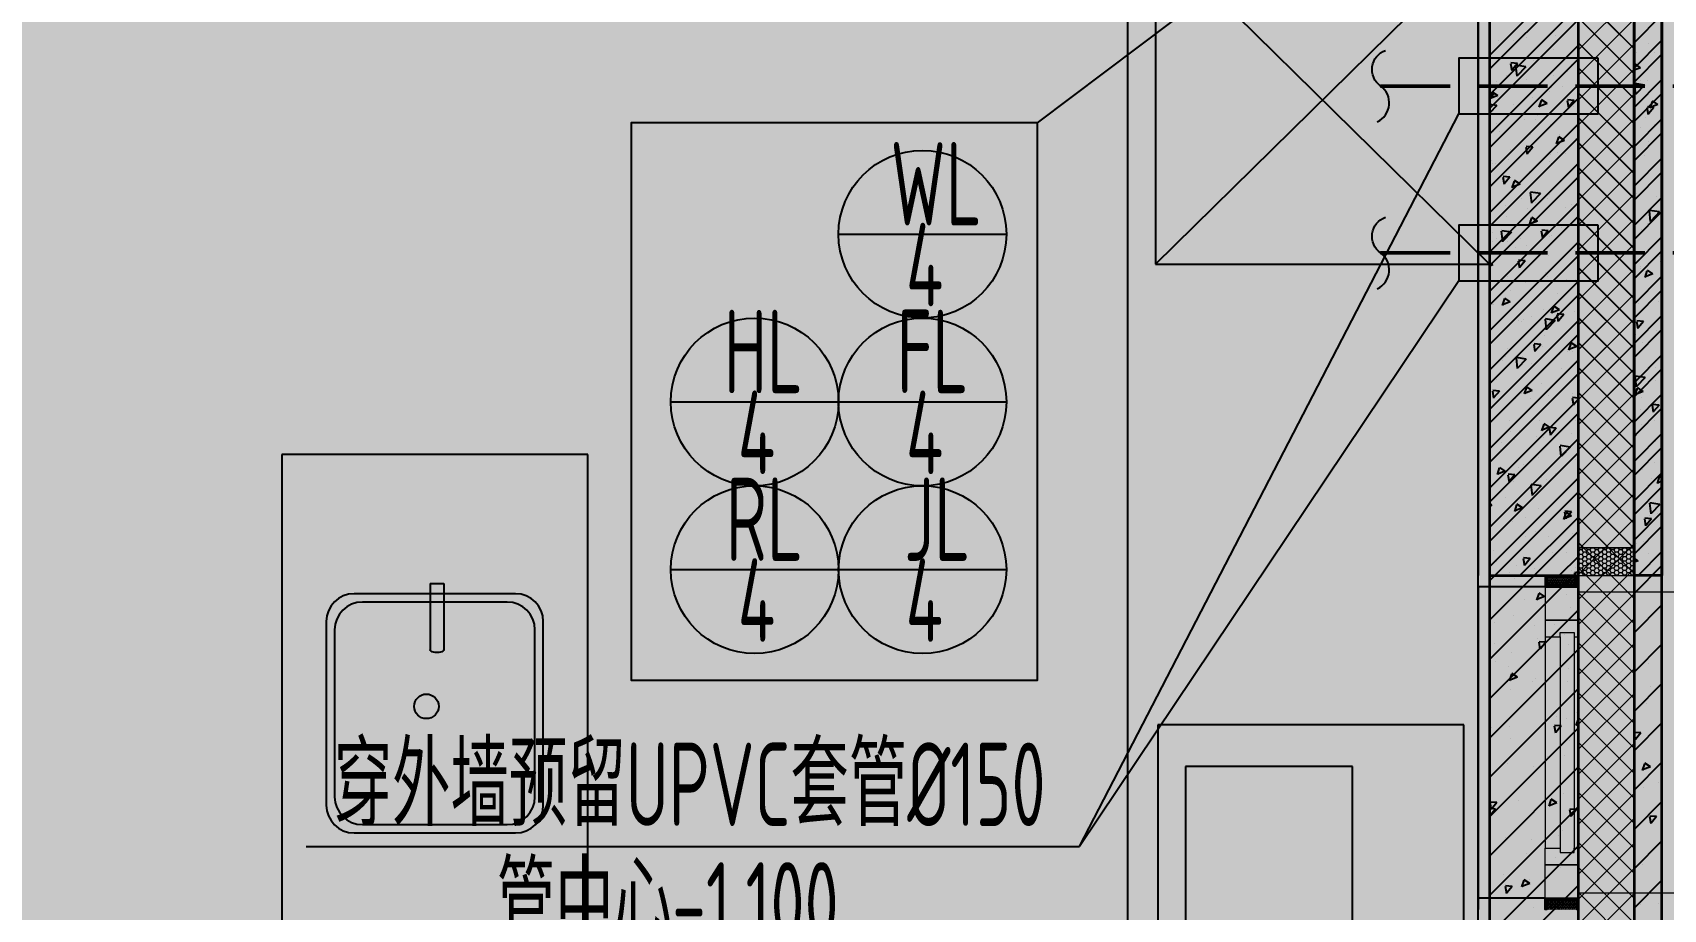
# Model space of a CAD drawing. Header units: inches. Extents: x 143994 to 247866, y 243815 to 272761.
# Drawn here: x 242091 to 245021, y 251376 to 252952 of the extents above; entities that cross this region are included whole.
import ezdxf

# ---------------------------------------------------------------- set-up
doc = ezdxf.new("R2010")
doc.units = ezdxf.units.IN
doc.header["$LTSCALE"] = 1000
doc.header["$MEASUREMENT"] = 0
doc.linetypes.add('DASH', pattern=[0.35, 0.25, -0.1])
doc.layers.get('DEFPOINTS').update_dxf_attribs({"color": 62})
for name, color, linetype in [('0-建筑1F', 127, 'Continuous'), ('0-建筑2F', 127, 'Continuous'), ('00污水标注', 130, 'Continuous'), ('00给水标注', 13, 'Continuous'), ('00雨水标注', 3, 'Continuous'), ('A-S-face(建筑粉刷线)', 136, 'Continuous'), ('A-Wall-Patn', 255, 'Continuous'), ('PUB_HATCH', 8, 'Continuous'), ('厨卫', 44, 'Continuous')]:
    doc.layers.add(name, color=color, linetype=linetype)
for name, color, linetype, lineweight in [('00污水管', 120, 'DASH', 50), ('A-M-Stone', 11, 'Continuous', 15), ('A-Wall', 254, 'Continuous', 35), ('MQ-HZ幕墙绘制', 6, 'Continuous', 13), ('W-保温层', 8, 'Continuous', 13)]:
    doc.layers.add(name, color=color, linetype=linetype, lineweight=lineweight)
doc.styles.add('ECADI', font='hzs.shx', dxfattribs={"width": 0.7, "bigfont": 'hztxt.shx'})

# ---------------------------------------------------------------- blocks, each defined once
blk = doc.blocks.new('144')
at = {"layer": 'A-S-face(建筑粉刷线)', "color": 127}
blk.add_line((660136.9, -390130.3), (660136.9, -387145.3), dxfattribs=at)
at = {"layer": 'A-Wall', "color": 127}
for p, q in [((660156.9, -385330.3), (660156.9, -390150.3)), ((660316.9, -390310.3), (660316.9, -385330.3)), ((660416.9, -385330.3), (660416.9, -390410.3)), ((660466.9, -390460.3), (660466.9, -385330.3))]:
    blk.add_line(p, q, dxfattribs=at)
at = {"layer": 'PUB_HATCH', "color": 127, "linetype": 'Continuous'}
for p, q in [((660316.9, -387110.1), (660156.9, -387270.1)), ((660316.9, -387180.8), (660156.9, -387340.8)), ((660466.9, -387172.3), (660416.9, -387222.3)), ((660199.6, -387218.9), (660199.6, -387218.9)), ((660275.3, -387208.9), (660275.3, -387208.9)), ((660442.5, -387224.5), (660442.5, -387224.5)), ((660316.9, -387251.6), (660156.9, -387411.6)), ((660236, -387253.6), (660236, -387253.6)), ((660240.1, -387231.1), (660240.1, -387231.1)), ((660466.9, -387243), (660416.9, -387293)), ((660453.6, -387240.1), (660453.6, -387240.1)), ((660194.6, -387259.6), (660196.9, -387272.1)), ((660207.2, -387259.6), (660195.3, -387258.5)), ((660207.2, -387259.6), (660197.6, -387271.1)), ((660203.8, -387263.6), (660206, -387282.5)), ((660222.3, -387265.6), (660204.5, -387262.8)), ((660222.3, -387265.6), (660206.7, -387281.8)), ((660239.5, -387256.8), (660239.5, -387256.8)), ((660272.8, -387281.2), (660272.8, -387281.2)), ((660418, -387261.6), (660416.9, -387264.7)), ((660428.6, -387267.3), (660416.9, -387271.8)), ((660428.6, -387267.3), (660418.6, -387260.6)), ((660158.1, -387305.9), (660158.1, -387305.9)), ((660222.7, -387287.8), (660222.7, -387287.8)), ((660264.9, -387310.4), (660264.9, -387310.4)), ((660287.5, -387300.8), (660287.5, -387300.8)), ((660466.9, -387313.7), (660416.9, -387363.7)), ((660417.2, -387296.7), (660419.4, -387315.6)), ((660435.7, -387298.7), (660417.9, -387295.9)), ((660435.7, -387298.7), (660420.1, -387314.9)), ((660440.1, -387291.1), (660440.1, -387291.1)), ((660316.9, -387322.3), (660156.9, -387482.3)), ((660170.8, -387320.8), (660170.8, -387320.8)), ((660200.3, -387332.7), (660200.3, -387332.7)), ((660233.5, -387320.1), (660233.5, -387320.1)), ((660249.9, -387326.1), (660245.9, -387338.2)), ((660260.5, -387331.8), (660246.5, -387337.2)), ((660260.5, -387331.8), (660250.6, -387325.1)), ((660307.1, -387337.2), (660307.1, -387337.2)), ((660422.2, -387333.5), (660422.2, -387333.5)), ((660170.1, -387366.7), (660170.1, -387366.7)), ((660220.2, -387360.1), (660220.2, -387360.1)), ((660437.7, -387357.6), (660437.7, -387357.6)), ((660316.9, -387393), (660156.9, -387553)), ((660231.1, -387386.7), (660231.1, -387386.7)), ((660466.9, -387384.4), (660416.9, -387434.4)), ((660222.4, -387410), (660224.7, -387422.5)), ((660235, -387410), (660223, -387409)), ((660235, -387410), (660225.3, -387421.5)), ((660279.2, -387420.1), (660279.2, -387420.1)), ((660293.9, -387422.3), (660293.9, -387422.3)), ((660419.7, -387405.8), (660419.7, -387405.8)), ((660435.2, -387424.2), (660435.2, -387424.2)), ((660161.4, -387434.9), (660161.4, -387434.9)), ((660162.6, -387440.1), (660162.6, -387440.1)), ((660167.6, -387439), (660167.6, -387439)), ((660228.7, -387453.3), (660228.7, -387453.3)), ((660268.1, -387439.4), (660268.1, -387439.4)), ((660466.9, -387455.1), (660416.9, -387505.1)), ((660316.9, -387463.7), (660156.9, -387623.7)), ((660201.2, -387471.1), (660197.2, -387483.2)), ((660211.9, -387476.8), (660197.9, -387482.2)), ((660211.9, -387476.8), (660201.9, -387470.1)), ((660186.2, -387514.2), (660186.2, -387514.2)), ((660230.3, -387491.5), (660232.5, -387510.5)), ((660248.8, -387493.5), (660231, -387490.8)), ((660248.8, -387493.5), (660233.2, -387509.8)), ((660239, -387510.1), (660239, -387510.1)), ((660241.3, -387501.2), (660241.3, -387501.2)), ((660292.9, -387518.7), (660292.9, -387518.7)), ((660432.8, -387490.8), (660432.8, -387490.8)), ((660316.9, -387534.4), (660156.9, -387694.4)), ((660226.2, -387519.9), (660226.2, -387519.9)), ((660228.3, -387541.1), (660228.3, -387541.1)), ((660466.9, -387525.8), (660416.9, -387575.8)), ((660440.8, -387546.9), (660440.8, -387546.9)), ((660443.7, -387524.6), (660446, -387543.6)), ((660462.2, -387526.6), (660444.4, -387523.9)), ((660462.2, -387526.6), (660446.7, -387542.9)), ((660170.2, -387574), (660170.2, -387574)), ((660250.1, -387560.4), (660252.4, -387573)), ((660262.7, -387560.5), (660250.8, -387559.4)), ((660262.7, -387560.5), (660253.1, -387572)), ((660264.4, -387570.1), (660264.4, -387570.1)), ((660286.9, -387554), (660286.9, -387554)), ((660314.5, -387563.5), (660314.5, -387563.5)), ((660316.9, -387562.7), (660316.6, -387563.8)), ((660430.4, -387557.4), (660430.4, -387557.4)), ((660441.9, -387550.1), (660441.9, -387550.1)), ((660316.9, -387605.1), (660156.9, -387765.1)), ((660188.6, -387580.1), (660188.6, -387580.1)), ((660223.8, -387586.5), (660223.8, -387586.5)), ((660466.9, -387596.5), (660416.9, -387646.5)), ((660163.2, -387621.9), (660156.9, -387617.6)), ((660163.2, -387621.9), (660156.9, -387624.3)), ((660427.9, -387624), (660427.9, -387624)), ((660440, -387632.2), (660436, -387644.3)), ((660450.6, -387637.9), (660440.7, -387631.2)), ((660463.9, -387615.8), (660463.9, -387615.8)), ((660189.4, -387643.3), (660189.4, -387643.3)), ((660211.8, -387649), (660211.8, -387649)), ((660221.4, -387653), (660221.4, -387653)), ((660261.9, -387642.4), (660261.9, -387642.4)), ((660296.2, -387647.8), (660296.2, -387647.8)), ((660450.6, -387637.9), (660436.6, -387643.3)), ((660316.9, -387675.8), (660156.9, -387835.8)), ((660162, -387693.4), (660162, -387693.4)), ((660278.6, -387673.3), (660278.6, -387673.3)), ((660466.9, -387667.2), (660416.9, -387717.2)), ((660425.5, -387690.5), (660425.5, -387690.5)), ((660461.4, -387688.1), (660461.4, -387688.1)), ((660209.2, -387721.3), (660209.2, -387721.3)), ((660214.2, -387722.6), (660214.2, -387722.6)), ((660218.9, -387719.6), (660218.9, -387719.6)), ((660256.8, -387719.4), (660259, -387738.4)), ((660275.3, -387721.4), (660257.5, -387718.7)), ((660275.3, -387721.4), (660259.7, -387737.7)), ((660272, -387696.7), (660267.9, -387708.8)), ((660282.6, -387702.4), (660268.6, -387707.8)), ((660282.6, -387702.4), (660272.6, -387695.7)), ((660277.9, -387710.9), (660280.2, -387723.4)), ((660290.5, -387710.9), (660278.5, -387709.9)), ((660290.5, -387710.9), (660280.8, -387722.4)), ((660421.3, -387723.4), (660423.6, -387736)), ((660433.9, -387723.5), (660422, -387722.4)), ((660433.9, -387723.5), (660424.3, -387735)), ((660316.9, -387746.5), (660156.9, -387906.5)), ((660159.2, -387727.9), (660159.2, -387727.9)), ((660256.4, -387749.5), (660256.4, -387749.5)), ((660466.9, -387738), (660416.9, -387788)), ((660427.7, -387731.6), (660427.7, -387731.6)), ((660238.4, -387763.4), (660238.4, -387763.4)), ((660423.1, -387757.1), (660423.1, -387757.1)), ((660216.5, -387786.2), (660216.5, -387786.2)), ((660282.9, -387783.6), (660282.9, -387783.6)), ((660286.3, -387807.3), (660286.3, -387807.3)), ((660466.9, -387808.7), (660416.9, -387858.7)), ((660316.9, -387817.2), (660156.9, -387977.2)), ((660169.6, -387827.3), (660169.6, -387827.3)), ((660233.9, -387847.4), (660224, -387840.7)), ((660316.8, -387838.7), (660316.8, -387838.7)), ((660420.6, -387823.7), (660420.6, -387823.7)), ((660162.2, -387848.8), (660164.5, -387861.3)), ((660174.8, -387848.8), (660162.8, -387847.8)), ((660174.8, -387848.8), (660165.1, -387860.3)), ((660214.1, -387852.8), (660214.1, -387852.8)), ((660217.4, -387851.7), (660217.4, -387851.7)), ((660223.3, -387841.7), (660219.2, -387853.8)), ((660233.9, -387847.4), (660219.9, -387852.8)), ((660230.3, -387862.4), (660230.3, -387862.4)), ((660305.6, -387861.3), (660307.9, -387873.9)), ((660306.1, -387852.5), (660306.1, -387852.5)), ((660316.9, -387861.2), (660306.3, -387860.3)), ((660316.9, -387862.9), (660308.6, -387872.8)), ((660430.9, -387860.7), (660430.9, -387860.7)), ((660316.9, -387888), (660156.9, -388048)), ((660466.9, -387879.4), (660416.9, -387929.4)), ((660418.2, -387890.3), (660418.2, -387890.3)), ((660449.1, -387873.9), (660451.4, -387886.4)), ((660461.7, -387873.9), (660449.7, -387872.9)), ((660461.7, -387873.9), (660452, -387885.4)), ((660211.6, -387919.3), (660211.6, -387919.3)), ((660278, -387926.6), (660278, -387926.6)), ((660303.5, -387924.8), (660303.5, -387924.8)), ((660314.3, -387905.3), (660314.3, -387905.3)), ((660429.8, -387908.1), (660429.8, -387908.1)), ((660316.9, -387958.7), (660156.9, -388118.7)), ((660161.4, -387946.6), (660161.4, -387946.6)), ((660177.6, -387953.3), (660177.6, -387953.3)), ((660177.7, -387941.3), (660177.7, -387941.3)), ((660242.2, -387931), (660242.2, -387931)), ((660253.5, -387931.4), (660253.5, -387931.4)), ((660283.3, -387947.3), (660285.5, -387966.3)), ((660301.8, -387949.4), (660284, -387946.6)), ((660284.4, -387957.8), (660284.4, -387957.8)), ((660301.8, -387949.4), (660286.2, -387965.6)), ((660466.9, -387950.1), (660416.9, -388000.1)), ((660455.8, -387940), (660455.8, -387940)), ((660174.6, -387986.8), (660170.6, -387998.8)), ((660185.3, -387992.5), (660175.3, -387985.7)), ((660209.2, -387985.9), (660209.2, -387985.9)), ((660311.9, -387971.8), (660311.9, -387971.8)), ((660453, -387977), (660453, -387977)), ((660185.3, -387992.5), (660171.3, -387997.8)), ((660189.9, -387999.2), (660192.2, -388011.7)), ((660202.5, -387999.2), (660190.6, -387998.2)), ((660202.5, -387999.2), (660192.9, -388010.7)), ((660200.8, -388010.2), (660200.8, -388010.2)), ((660237.8, -388016.6), (660237.8, -388016.6)), ((660250.9, -388003.6), (660250.9, -388003.6)), ((660462.1, -388002.8), (660458, -388014.9)), ((660466.9, -388010.7), (660458.7, -388013.9)), ((660466.9, -388004.6), (660462.7, -388001.8)), ((660316.9, -388029.4), (660156.9, -388189.4)), ((660309.5, -388038.4), (660309.5, -388038.4)), ((660466.9, -388020.8), (660416.9, -388070.8)), ((660206.8, -388052.5), (660206.8, -388052.5)), ((660245.4, -388060), (660245.4, -388060)), ((660285.7, -388060.5), (660285.7, -388060.5)), ((660294, -388067.3), (660290, -388079.4)), ((660304.6, -388073), (660290.6, -388078.4)), ((660304.6, -388073), (660294.7, -388066.3)), ((660450.4, -388049.3), (660450.4, -388049.3)), ((660459, -388069.1), (660459, -388069.1)), ((660316.9, -388100.1), (660156.9, -388260.1)), ((660169.1, -388080.5), (660169.1, -388080.5)), ((660198.3, -388082.5), (660198.3, -388082.5)), ((660307, -388105), (660307, -388105)), ((660466.9, -388091.5), (660416.9, -388141.5)), ((660204.3, -388119.1), (660204.3, -388119.1)), ((660163.5, -388134.8), (660163.5, -388134.8)), ((660205.7, -388161.7), (660205.7, -388161.7)), ((660217.7, -388149.6), (660220, -388162.2)), ((660230.3, -388149.7), (660218.3, -388148.6)), ((660230.3, -388149.7), (660220.6, -388161.2)), ((660270.3, -388139.3), (660270.3, -388139.3)), ((660272, -388144.8), (660272, -388144.8)), ((660424, -388153.5), (660416.9, -388148.7)), ((660424, -388153.5), (660416.9, -388156.2)), ((660466.9, -388162.2), (660416.9, -388212.2)), ((660316.9, -388170.8), (660156.9, -388330.8)), ((660201.9, -388185.7), (660201.9, -388185.7)), ((660277.4, -388179.9), (660277.4, -388179.9)), ((660304.6, -388171.6), (660304.6, -388171.6)), ((660309.8, -388175.3), (660312.1, -388194.3)), ((660316.9, -388175.5), (660310.5, -388174.5)), ((660312.4, -388166.2), (660312.4, -388166.2)), ((660316.9, -388189.2), (660312.8, -388193.5)), ((660419.2, -388170.7), (660419.2, -388170.7)), ((660160.8, -388199.9), (660160.8, -388199.9)), ((660245.4, -388212.3), (660241.3, -388224.4)), ((660256, -388218), (660242, -388223.4)), ((660256, -388218), (660246, -388211.3)), ((660295.1, -388213.7), (660295.1, -388213.7)), ((660316.9, -388241.5), (660156.9, -388401.5)), ((660219.4, -388223.7), (660219.4, -388223.7)), ((660302.2, -388238.2), (660302.2, -388238.2)), ((660466.9, -388232.9), (660416.9, -388282.9)), ((660166.7, -388263.9), (660166.7, -388263.9)), ((660199.5, -388252.2), (660199.5, -388252.2)), ((660237.2, -388269.9), (660237.2, -388269.9)), ((660273.5, -388268.4), (660273.5, -388268.4)), ((660418.9, -388269.4), (660418.9, -388269.4)), ((660166.8, -388302.5), (660166.8, -388302.5)), ((660242.5, -388292.6), (660242.5, -388292.6)), ((660245.4, -388300.1), (660247.7, -388312.6)), ((660258, -388300.1), (660246.1, -388299.1)), ((660258, -388300.1), (660248.4, -388311.6)), ((660292.6, -388286), (660292.6, -388286)), ((660299.7, -388304.7), (660299.7, -388304.7)), ((660466.9, -388303.6), (660416.9, -388353.6)), ((660316.9, -388312.2), (660156.9, -388472.2)), ((660168.5, -388333.8), (660168.5, -388333.8)), ((660197, -388318.8), (660197, -388318.8)), ((660285.1, -388313.8), (660285.1, -388313.8)), ((660442, -388338.3), (660442, -388338.3)), ((660191.5, -388343.2), (660191.5, -388343.2)), ((660196.7, -388357.3), (660192.6, -388369.4)), ((660207.3, -388363), (660193.3, -388368.4)), ((660207.3, -388363), (660197.4, -388356.3)), ((660240, -388364.9), (660240, -388364.9)), ((660298.3, -388347.7), (660298.3, -388347.7)), ((660316.9, -388382.9), (660156.9, -388542.9)), ((660189.9, -388371.5), (660189.9, -388371.5)), ((660194.6, -388385.4), (660194.6, -388385.4)), ((660233.7, -388370.1), (660233.7, -388370.1)), ((660297.3, -388371.3), (660297.3, -388371.3)), ((660466.9, -388374.3), (660416.9, -388424.3)), ((660447.2, -388379.1), (660447.2, -388379.1)), ((660313.7, -388427.1), (660313.7, -388427.1)), ((660439.5, -388410.6), (660439.5, -388410.6)), ((660316.9, -388453.6), (660156.9, -388613.6)), ((660160.2, -388453.1), (660160.2, -388453.1)), ((660187.3, -388443.7), (660187.3, -388443.7)), ((660192.2, -388452), (660192.2, -388452)), ((660273.2, -388450.5), (660275.5, -388463.1)), ((660285.8, -388450.6), (660273.8, -388449.5)), ((660285.8, -388450.6), (660276.1, -388462)), ((660276.8, -388433.1), (660276.8, -388433.1)), ((660294.9, -388437.9), (660294.9, -388437.9)), ((660316.1, -388437.9), (660312, -388449.9)), ((660316.9, -388447.3), (660312.7, -388448.9)), ((660316.9, -388437), (660316.8, -388436.9)), ((660466.9, -388445.1), (660416.9, -388495.1)), ((660194.7, -388472.3), (660194.7, -388472.3)), ((660301.5, -388476.8), (660301.5, -388476.8)), ((660416.9, -388464.8), (660418.9, -388475.6)), ((660429.2, -388463.1), (660417.3, -388462.1)), ((660429.2, -388463.1), (660419.6, -388474.6)), ((660158.7, -388508.1), (660156.9, -388506.9)), ((660158.7, -388508.1), (660156.9, -388508.7)), ((660261, -388506), (660261, -388506)), ((660292.4, -388504.5), (660292.4, -388504.5)), ((660316.9, -388524.3), (660156.9, -388684.3)), ((660189.7, -388518.6), (660189.7, -388518.6)), ((660236.6, -388523.1), (660236.6, -388523.1)), ((660466.9, -388515.8), (660416.9, -388565.8)), ((660435.5, -388518.4), (660431.4, -388530.5)), ((660446.1, -388524.1), (660432.1, -388529.5)), ((660446.1, -388524.1), (660436.1, -388517.4)), ((660219.5, -388551.6), (660219.5, -388551.6)), ((660284.5, -388567), (660284.5, -388567)), ((660290, -388571.1), (660290, -388571.1)), ((660433.1, -388560.6), (660433.1, -388560.6)), ((660460.6, -388551.7), (660460.6, -388551.7)), ((660316.9, -388595.1), (660156.9, -388755.1)), ((660167.9, -388600), (660156.9, -388598.3)), ((660167.9, -388600), (660156.9, -388611.5)), ((660157.5, -388588.4), (660159.8, -388600.9)), ((660170.1, -388588.4), (660158.1, -388587.4)), ((660170.1, -388588.4), (660160.4, -388599.9)), ((660167.9, -388587.1), (660167.9, -388587.1)), ((660187.3, -388585.1), (660187.3, -388585.1)), ((660208.4, -388584.9), (660208.4, -388584.9)), ((660261.7, -388578.4), (660261.7, -388578.4)), ((660267.4, -388582.9), (660263.4, -388595)), ((660278, -388588.6), (660264, -388594)), ((660278, -388588.6), (660268.1, -388581.9)), ((660284.2, -388574.9), (660284.2, -388574.9)), ((660300.9, -388601), (660303.2, -388613.5)), ((660313.5, -388601), (660301.6, -388599.9)), ((660313.5, -388601), (660303.9, -388612.5)), ((660466.9, -388586.5), (660416.9, -388636.5)), ((660444.4, -388613.5), (660446.7, -388626)), ((660457, -388613.5), (660445, -388612.5)), ((660457, -388613.5), (660447.3, -388625)), ((660184.9, -388651.7), (660184.9, -388651.7)), ((660231.6, -388653.8), (660231.6, -388653.8)), ((660281.6, -388647.2), (660281.6, -388647.2)), ((660287.6, -388637.6), (660287.6, -388637.6)), ((660466.9, -388657.2), (660416.9, -388707.2)), ((660316.9, -388665.8), (660156.9, -388825.8)), ((660222.8, -388680.6), (660222.8, -388680.6)), ((660276.3, -388686.4), (660276.3, -388686.4)), ((660436.3, -388689.7), (660436.3, -388689.7)), ((660159.6, -388706.4), (660159.6, -388706.4)), ((660182.5, -388718.3), (660182.5, -388718.3)), ((660285.1, -388704.2), (660285.1, -388704.2)), ((660431.1, -388699.5), (660431.1, -388699.5)), ((660316.9, -388736.5), (660156.9, -388896.5)), ((660178.9, -388732.7), (660178.9, -388732.7)), ((660185.2, -388738.8), (660187.5, -388751.4)), ((660197.8, -388738.9), (660185.9, -388737.8)), ((660197.8, -388738.9), (660188.2, -388750.4)), ((660218.7, -388727.9), (660214.7, -388740)), ((660229.4, -388733.6), (660215.4, -388739)), ((660229.4, -388733.6), (660219.4, -388726.9)), ((660229, -388726.1), (660229, -388726.1)), ((660466.9, -388727.9), (660416.9, -388777.9)), ((660236, -388776.4), (660236, -388776.4)), ((660247.6, -388759.9), (660247.6, -388759.9)), ((660282.7, -388770.8), (660282.7, -388770.8)), ((660428.5, -388771.8), (660428.5, -388771.8)), ((660461.1, -388769), (660461.1, -388769))]:
    blk.add_line(p, q, dxfattribs=at)
at = {"layer": 'W-保温层', "color": 127, "linetype": 'Continuous'}
for p, q in [((660316.9, -387133.5), (660416.9, -387233.5)), ((660416.9, -387135.3), (660316.9, -387235.3)), ((660316.9, -387178.4), (660416.9, -387278.4)), ((660416.9, -387180.2), (660316.9, -387280.2)), ((660316.9, -387223.3), (660416.9, -387323.3)), ((660416.9, -387225.1), (660316.9, -387325.1)), ((660316.9, -387268.2), (660416.9, -387368.2)), ((660416.9, -387270), (660316.9, -387370)), ((660316.9, -387313.1), (660416.9, -387413.1)), ((660416.9, -387314.9), (660316.9, -387414.9)), ((660316.9, -387358), (660416.9, -387458)), ((660416.9, -387359.8), (660316.9, -387459.8)), ((660316.9, -387402.9), (660416.9, -387502.9)), ((660416.9, -387404.7), (660316.9, -387504.7)), ((660316.9, -387447.8), (660416.9, -387547.8)), ((660416.9, -387449.6), (660316.9, -387549.6)), ((660316.9, -387492.7), (660416.9, -387592.7)), ((660416.9, -387494.5), (660316.9, -387594.5)), ((660316.9, -387537.6), (660416.9, -387637.6)), ((660416.9, -387539.4), (660316.9, -387639.4)), ((660316.9, -387582.5), (660416.9, -387682.5)), ((660416.9, -387584.3), (660316.9, -387684.3)), ((660316.9, -387627.4), (660416.9, -387727.4)), ((660416.9, -387629.2), (660316.9, -387729.2)), ((660316.9, -387672.3), (660416.9, -387772.3)), ((660416.9, -387674.1), (660316.9, -387774.1)), ((660316.9, -387717.2), (660416.9, -387817.2)), ((660416.9, -387719), (660316.9, -387819)), ((660316.9, -387762.1), (660416.9, -387862.1)), ((660416.9, -387763.9), (660316.9, -387863.9)), ((660316.9, -387807), (660416.9, -387907)), ((660416.9, -387808.8), (660316.9, -387908.8)), ((660316.9, -387851.9), (660416.9, -387951.9)), ((660416.9, -387853.7), (660316.9, -387953.7)), ((660316.9, -387896.8), (660416.9, -387996.8)), ((660416.9, -387898.6), (660316.9, -387998.6)), ((660316.9, -387941.7), (660416.9, -388041.7)), ((660416.9, -387943.5), (660316.9, -388043.5)), ((660316.9, -387986.6), (660416.9, -388086.6)), ((660416.9, -387988.4), (660316.9, -388088.4)), ((660316.9, -388031.5), (660416.9, -388131.5)), ((660416.9, -388033.3), (660316.9, -388133.3)), ((660316.9, -388076.4), (660416.9, -388176.4)), ((660416.9, -388078.2), (660316.9, -388178.2)), ((660316.9, -388121.3), (660416.9, -388221.3)), ((660416.9, -388123.1), (660316.9, -388223.1)), ((660316.9, -388166.2), (660416.9, -388266.2)), ((660416.9, -388168), (660316.9, -388268)), ((660316.9, -388211.1), (660416.9, -388311.1)), ((660416.9, -388212.9), (660316.9, -388312.9)), ((660316.9, -388256), (660416.9, -388356)), ((660416.9, -388257.8), (660316.9, -388357.8)), ((660316.9, -388300.9), (660416.9, -388400.9)), ((660416.9, -388302.7), (660316.9, -388402.7)), ((660316.9, -388345.8), (660416.9, -388445.8)), ((660416.9, -388347.6), (660316.9, -388447.6)), ((660316.9, -388390.7), (660416.9, -388490.7)), ((660416.9, -388392.5), (660316.9, -388492.5)), ((660316.9, -388435.6), (660416.9, -388535.6)), ((660416.9, -388437.4), (660316.9, -388537.4)), ((660316.9, -388480.5), (660416.9, -388580.5)), ((660416.9, -388482.3), (660316.9, -388582.3)), ((660316.9, -388525.4), (660416.9, -388625.4)), ((660416.9, -388527.2), (660316.9, -388627.2)), ((660316.9, -388570.3), (660416.9, -388670.3)), ((660416.9, -388572.1), (660316.9, -388672.1)), ((660316.9, -388615.2), (660416.9, -388715.2)), ((660416.9, -388617), (660316.9, -388717)), ((660316.9, -388660.1), (660416.9, -388760.1)), ((660416.9, -388661.9), (660316.9, -388761.9)), ((660316.9, -388705), (660416.9, -388805)), ((660416.9, -388706.8), (660316.9, -388806.8)), ((660316.9, -388749.9), (660416.9, -388849.9)), ((660416.9, -388751.7), (660316.9, -388851.7))]:
    blk.add_line(p, q, dxfattribs=at)
at = {"layer": '厨卫', "color": 127}
for p, q in [((659506.9, -390150.3), (659506.9, -387145.3)), ((657986.9, -387962.8), (657986.9, -389362.8)), ((658536.9, -387962.8), (657986.9, -387962.8)), ((657986.9, -387962.8), (657986.9, -389362.8)), ((658536.9, -387962.8), (657986.9, -387962.8)), ((658536.9, -389362.8), (658536.9, -387962.8)), ((658536.9, -389362.8), (658536.9, -387962.8)), ((658406.9, -388212.8), (658116.9, -388212.8)), ((658253.7, -388194.6), (658253.7, -388313.2)), ((658253.7, -388194.6), (658253.7, -388313.2)), ((658253.7, -388194.6), (658278, -388194.6)), ((658278, -388194.6), (658278, -388313.2)), ((658278, -388194.6), (658278, -388313.2)), ((658391.9, -388227.8), (658131.9, -388227.8)), ((658066.9, -388262.8), (658066.9, -388592.8)), ((658081.9, -388277.8), (658081.9, -388577.8)), ((658441.9, -388577.8), (658441.9, -388277.8)), ((658456.9, -388592.8), (658456.9, -388262.8)), ((660111, -388448.6), (659561, -388448.6)), ((659561, -388448.6), (659561, -388898.6)), ((660111, -388898.6), (660111, -388448.6)), ((659911, -388523.6), (659611, -388523.6)), ((659611, -388523.6), (659611, -388823.6)), ((659911, -388823.6), (659911, -388523.6)), ((658131.9, -388627.8), (658391.9, -388627.8)), ((658116.9, -388642.8), (658406.9, -388642.8))]:
    blk.add_line(p, q, dxfattribs=at)
blk.add_circle((658246.9, -388415.3), 22.1, dxfattribs=at)
blk.add_circle((658246.9, -388415.3), 22.1, dxfattribs=at)
for centre, start, end in [((658116.9, -388262.8), 90, 180), ((658406.9, -388262.8), 0, 90), ((658131.9, -388277.8), 90, 180), ((658391.9, -388277.8), 0, 90), ((658116.9, -388592.8), 180, 270), ((658131.9, -388577.8), 180, 270), ((658391.9, -388577.8), 270, 0), ((658406.9, -388592.8), 270, 0)]:
    blk.add_arc(centre, 50, start, end, dxfattribs=at)
at = {"layer": '厨卫', "color": 127, "extrusion": (0, 0, -1)}
blk.add_ellipse((658265.9, -388313.2), major_axis=(12.2, 0), ratio=0.448066, start_param=0, end_param=3.141593, dxfattribs=at)
blk.add_ellipse((658265.9, -388313.2), major_axis=(12.2, 0), ratio=0.448066, start_param=0, end_param=3.141593, dxfattribs=at)
blk = doc.blocks.new('1442323')
at = {"layer": 'MQ-HZ幕墙绘制'}
h = blk.add_hatch(dxfattribs=at)
h.set_pattern_fill('HONEY', color=127, scale=3, angle=180)
h.set_pattern_definition([(180, (699831.3802, -769140.6933), (-7.14375, -4.124445), [4.7625, -9.525]), (300, (699831.3802, -769140.6933), (7.143749147, -4.12444648), [4.7625, -9.525]), (240, (699831.3802, -769140.6933), (-8.53e-07, -8.24889148), [-9.525, 4.7625])])
h.paths.add_polyline_path([(702366.9, -388269.3), (702466.9, -388269.3), (702466.9, -388219.3), (702366.9, -388219.3)])
h = blk.add_hatch(dxfattribs=at)
h.set_pattern_fill('HEX', color=127, angle=90, style=0)
h.set_pattern_definition([(90, (701185.9688, -388444.7017), (-1.649778, 5e-16), [0.9525, -1.905]), (210, (701185.9688, -388444.7017), (0.824889, -1.4287497), [0.9525, -1.905]), (150, (701185.9688, -388443.7492), (-0.824889, -1.4287497), [0.9525, -1.905])])
h.paths.add_polyline_path([(702363.9, -388269.3), (702309.9, -388269.3), (702309.9, -388286.3), (702363.9, -388286.3)])
h = blk.add_hatch(dxfattribs=at)
h.set_pattern_fill('HEX', color=127, angle=-90, style=0)
h.set_pattern_definition([(270, (1020.9525, 145.3926), (1.649778, -3e-16), [0.9525, -1.905]), (30, (1020.9525, 145.3926), (-0.824889, 1.4287496586), [0.9525, -1.905]), (330, (1020.9525, 144.4401), (0.824889, 1.4287496586), [0.9525, -1.905])])
h.paths.add_polyline_path([(702363.9, -388869.3), (702309.9, -388869.3), (702309.9, -388852.3), (702363.9, -388852.3)])
at = {"layer": 'A-M-Stone', "color": 127}
for p, q in [((702546.9, -388299.3), (702366.9, -388299.3)), ((702366.9, -388839.3), (702546.9, -388839.3))]:
    blk.add_line(p, q, dxfattribs=at)
at = {"layer": 'A-S-face(建筑粉刷线)', "color": 127}
for p, q in [((702186.9, -387114.3), (702186.9, -388239.3)), ((702186.9, -388239.3), (702186.9, -388269.3))]:
    blk.add_line(p, q, dxfattribs=at)
for points in [[(702306.9, -388289.3), (702186.9, -388289.3), (702186.9, -388269.3)], [(702306.9, -388849.3), (702186.9, -388849.3), (702186.9, -388869.3)]]:
    blk.add_lwpolyline(points, dxfattribs=at)
at = {"layer": 'A-Wall', "color": 127}
for p, q in [((702516.9, -383939.3), (702516.9, -388269.3)), ((702466.9, -388269.3), (702466.9, -383989.3)), ((702206.9, -384089.3), (702206.9, -388269.3)), ((702366.9, -388269.3), (702366.9, -384089.3)), ((702206.9, -388269.3), (702366.9, -388269.3)), ((702516.9, -388269.3), (702466.9, -388269.3))]:
    blk.add_line(p, q, dxfattribs=at)
at = {"layer": 'MQ-HZ幕墙绘制', "color": 127}
for p, q in [((702306.9, -388289.3), (702306.9, -388349.3)), ((702366.9, -388289.3), (702306.9, -388289.3)), ((702366.9, -388349.3), (702366.9, -388289.3)), ((702306.9, -388349.3), (702306.9, -388379.3)), ((702366.9, -388349.3), (702306.9, -388349.3)), ((702306.9, -388349.3), (702366.9, -388349.3)), ((702366.9, -388379.3), (702366.9, -388349.3)), ((702306.9, -388379.3), (702306.9, -388759.3)), ((702306.9, -388379.3), (702333.9, -388379.3)), ((702333.9, -388379.3), (702333.9, -388371.3)), ((702333.9, -388371.3), (702358.9, -388371.3)), ((702333.9, -388379.4), (702333.9, -388759.4)), ((702358.9, -388371.3), (702358.9, -388379.3)), ((702358.9, -388379.3), (702366.9, -388379.3)), ((702358.9, -388379.4), (702358.9, -388759.4)), ((702366.9, -388379.3), (702366.9, -388759.3)), ((702306.9, -388789.3), (702306.9, -388759.3)), ((702306.9, -388759.3), (702333.9, -388759.3)), ((702333.9, -388759.3), (702333.9, -388767.3)), ((702333.9, -388767.3), (702358.9, -388767.3)), ((702358.9, -388767.3), (702358.9, -388759.3)), ((702358.9, -388759.3), (702366.9, -388759.3)), ((702366.9, -388759.3), (702366.9, -388789.3)), ((702366.9, -388789.3), (702306.9, -388789.3)), ((702306.9, -388849.3), (702306.9, -388789.3)), ((702306.9, -388789.3), (702366.9, -388789.3)), ((702366.9, -388789.3), (702366.9, -388849.3)), ((702366.9, -388849.3), (702306.9, -388849.3))]:
    blk.add_line(p, q, dxfattribs=at)
blk.add_lwpolyline([(702366.9, -388269.3), (702466.9, -388269.3), (702466.9, -388219.3), (702366.9, -388219.3)], close=True, dxfattribs=at)
at = {"layer": 'MQ-HZ幕墙绘制', "color": 127, "lineweight": -3}
for points in [[(702306.9, -388289.3), (702366.9, -388289.3), (702366.9, -388272.3), (702366.9, -388272.3), (702366.9, -388269.3), (702363.9, -388269.3), (702363.9, -388286.3), (702309.9, -388286.3), (702309.9, -388269.3), (702306.9, -388269.3), (702306.9, -388272.3), (702306.9, -388272.3), (702306.9, -388289.3, 0.000051)], [(702306.9, -388849.3), (702366.9, -388849.3), (702366.9, -388866.3), (702366.9, -388866.3), (702366.9, -388869.3), (702363.9, -388869.3), (702363.9, -388852.3), (702309.9, -388852.3), (702309.9, -388869.3), (702306.9, -388869.3), (702306.9, -388866.3), (702306.9, -388866.3), (702306.9, -388849.3, -0.000051)]]:
    blk.add_lwpolyline(points, format="xyb", dxfattribs=at)
at = {"layer": 'PUB_HATCH', "color": 127, "linetype": 'Continuous'}
for p, q in [((702366.9, -387174.2), (702206.9, -387334.2)), ((702366.9, -387244.9), (702206.9, -387404.9)), ((702223, -387308.2), (702223, -387308.2)), ((702273.1, -387301.6), (702273.1, -387301.6)), ((702516.9, -387307), (702466.9, -387357)), ((702366.9, -387315.6), (702206.9, -387475.6)), ((702218.9, -387338.5), (702218.9, -387338.5)), ((702321.6, -387324.4), (702321.6, -387324.4)), ((702471, -387329.7), (702471, -387329.7)), ((702237.8, -387369.7), (702237.8, -387369.7)), ((702265.6, -387369.8), (702265.6, -387369.8)), ((702346.8, -387363.9), (702346.8, -387363.9)), ((702354.4, -387349.7), (702354.4, -387349.7)), ((702472.6, -387347.3), (702472.6, -387347.3)), ((702366.9, -387386.3), (702206.9, -387546.3)), ((702215.7, -387402.5), (702206.9, -387401.8)), ((702211.6, -387400.8), (702207.6, -387412.9)), ((702222.3, -387406.5), (702212.3, -387399.7)), ((702220.4, -387380.5), (702220.4, -387380.5)), ((702319.2, -387391), (702319.2, -387391)), ((702516.9, -387377.7), (702466.9, -387427.7)), ((702479.1, -387378.8), (702479.1, -387378.8)), ((702215.7, -387402.5), (702206.9, -387413)), ((702220.1, -387424.3), (702206.9, -387422.2)), ((702220.1, -387424.3), (702206.9, -387438.1)), ((702222.3, -387406.5), (702208.3, -387411.8)), ((702216.5, -387405), (702216.5, -387405)), ((702346.6, -387415.1), (702348.9, -387427.7)), ((702359.2, -387415.1), (702347.2, -387414)), ((702359.2, -387415.1), (702349.5, -387426.6)), ((702490, -387427.7), (702492.3, -387440.2)), ((702502.6, -387427.6), (702490.7, -387426.6)), ((702502.6, -387427.6), (702493, -387439.1)), ((702499.1, -387416.8), (702495, -387428.9)), ((702509.7, -387422.5), (702495.7, -387427.8)), ((702509.7, -387422.5), (702499.8, -387415.8)), ((702366.9, -387457), (702206.9, -387617)), ((702290.4, -387449.1), (702290.4, -387449.1)), ((702294.1, -387442.8), (702294.1, -387442.8)), ((702314.1, -387439.7), (702314.1, -387439.7)), ((702316.8, -387457.5), (702316.8, -387457.5)), ((702516.9, -387448.4), (702466.9, -387498.4)), ((702503.9, -387458.1), (702503.9, -387458.1)), ((702214.1, -387471.6), (702214.1, -387471.6)), ((702225.8, -387471.5), (702225.8, -387471.5)), ((702331, -387481.3), (702327, -387493.4)), ((702341.7, -387487), (702327.7, -387492.4)), ((702341.7, -387487), (702331.7, -387480.3)), ((702332.6, -387476), (702332.6, -387476)), ((702362.1, -387483.6), (702362.1, -387483.6)), ((702478.7, -387463.6), (702478.7, -387463.6)), ((702493.6, -387488.5), (702493.6, -387488.5)), ((702245.4, -387503.7), (702245.4, -387503.7)), ((702317.3, -387511.7), (702317.3, -387511.7)), ((702516.9, -387519.1), (702466.9, -387569.1)), ((702366.9, -387527.7), (702206.9, -387687.7)), ((702211.6, -387538.2), (702211.6, -387538.2)), ((702241.5, -387521.6), (702241.5, -387521.6)), ((702314.3, -387524.1), (702314.3, -387524.1)), ((702230.9, -387553), (702233.2, -387565.5)), ((702243.5, -387553), (702231.5, -387551.9)), ((702243.5, -387553), (702233.8, -387564.5)), ((702516.8, -387557.4), (702516.8, -387557.4)), ((702516.8, -387562.9), (702516.8, -387562.9)), ((702366.9, -387598.4), (702206.9, -387758.4)), ((702209.2, -387604.8), (702209.2, -387604.8)), ((702264.7, -387590.6), (702264.7, -387590.6)), ((702293.6, -387578.2), (702293.6, -387578.2)), ((702311.9, -387590.7), (702311.9, -387590.7)), ((702314.7, -387584), (702314.7, -387584)), ((702353.8, -387603), (702353.8, -387603)), ((702516.9, -387589.8), (702466.9, -387639.8)), ((702470.4, -387583), (702470.4, -387583)), ((702507.2, -387587.2), (702507.2, -387587.2)), ((702237.2, -387623), (702237.2, -387623)), ((702282.4, -387626.4), (702278.3, -387638.5)), ((702293, -387632), (702279, -387637.4)), ((702293, -387632), (702283, -387625.3)), ((702514.2, -387629.7), (702514.2, -387629.7)), ((702514.4, -387629.5), (702514.4, -387629.5)), ((702211.7, -387653), (702211.7, -387653)), ((702228.2, -387650.2), (702230.4, -387669.2)), ((702246.7, -387652.2), (702228.9, -387649.4)), ((702246.7, -387652.2), (702231.1, -387668.4)), ((702262.1, -387662.8), (702262.1, -387662.8)), ((702309.5, -387657.3), (702309.5, -387657.3)), ((702318.4, -387657.5), (702318.4, -387657.5)), ((702516.9, -387660.6), (702466.9, -387710.6)), ((702366.9, -387669.1), (702206.9, -387829.1)), ((702212, -387669.4), (702212, -387669.4)), ((702253.8, -387679.8), (702253.8, -387679.8)), ((702313.6, -387693), (702313.6, -387693)), ((702360.6, -387684.4), (702360.6, -387684.4)), ((702467.4, -387688.9), (702467.4, -387688.9)), ((702258.6, -387703.4), (702260.9, -387716)), ((702271.2, -387703.4), (702259.3, -387702.4)), ((702271.2, -387703.4), (702261.6, -387714.9)), ((702307, -387723.8), (702307, -387723.8)), ((702478.1, -387716.9), (702478.1, -387716.9)), ((702511.9, -387696), (702511.9, -387696)), ((702366.9, -387739.8), (702206.9, -387899.8)), ((702209.5, -387741.7), (702209.5, -387741.7)), ((702335.8, -387725.1), (702335.8, -387725.1)), ((702361.5, -387736.9), (702361.5, -387736.9)), ((702516.9, -387731.3), (702466.9, -387781.3)), ((702214.9, -387782), (702214.9, -387782)), ((702233.7, -387771.4), (702229.6, -387783.5)), ((702244.3, -387777), (702230.3, -387782.4)), ((702244.3, -387777), (702234.4, -387770.3)), ((702244.8, -387756.9), (702244.8, -387756.9)), ((702509.5, -387762.6), (702509.5, -387762.6)), ((702366.9, -387810.6), (702206.9, -387970.6)), ((702283.2, -387804), (702283.2, -387804)), ((702304.6, -387790.4), (702304.6, -387790.4)), ((702321.7, -387786.6), (702321.7, -387786.6)), ((702358.9, -387794), (702358.9, -387794)), ((702516.9, -387802), (702466.9, -387852)), ((702469.9, -387836.2), (702469.9, -387836.2)), ((702507.1, -387829.2), (702507.1, -387829.2)), ((702239.7, -387861.4), (702239.7, -387861.4)), ((702286.4, -387853.9), (702288.7, -387866.4)), ((702299, -387853.8), (702287, -387852.8)), ((702299, -387853.8), (702289.3, -387865.3)), ((702302.2, -387857), (702302.2, -387857)), ((702346.5, -387865.9), (702346.5, -387865.9)), ((702353.1, -387851.9), (702349, -387864)), ((702363.7, -387857.6), (702349.7, -387862.9)), ((702353.2, -387856.2), (702353.2, -387856.2)), ((702363.7, -387857.6), (702353.8, -387850.9)), ((702356.4, -387866.3), (702356.4, -387866.3)), ((702482.7, -387849.7), (702482.7, -387849.7)), ((702366.9, -387881.3), (702206.9, -388041.3)), ((702230.6, -387882.9), (702230.6, -387882.9)), ((702236.6, -387876.3), (702236.6, -387876.3)), ((702254.7, -387878.1), (702256.9, -387897.1)), ((702273.2, -387880.1), (702255.4, -387877.4)), ((702273.2, -387880.1), (702257.6, -387896.4)), ((702281.9, -387888.2), (702281.9, -387888.2)), ((702306.3, -387872.9), (702306.3, -387872.9)), ((702516.9, -387872.7), (702466.9, -387922.7)), ((702495.4, -387897.2), (702495.4, -387897.2)), ((702504.6, -387895.8), (702504.6, -387895.8)), ((702299.7, -387923.6), (702299.7, -387923.6)), ((702468.1, -387911.2), (702470.4, -387930.2)), ((702486.6, -387913.2), (702468.8, -387910.5)), ((702486.6, -387913.2), (702471.1, -387929.5)), ((702505.8, -387918.6), (702505.8, -387918.6)), ((702366.9, -387952), (702206.9, -388112)), ((702253.7, -387951.8), (702253.7, -387951.8)), ((702303.8, -387945.2), (702303.8, -387945.2)), ((702313, -387946.2), (702313, -387946.2)), ((702516.9, -387943.4), (702466.9, -387993.4)), ((702472.5, -387932.5), (702468.4, -387944.5)), ((702483.1, -387938.1), (702469.1, -387943.5)), ((702483.1, -387938.1), (702473.1, -387931.4)), ((702477.5, -387970.1), (702477.5, -387970.1)), ((702502.2, -387962.4), (702502.2, -387962.4)), ((702242.9, -387990.4), (702242.9, -387990.4)), ((702244.3, -388010.2), (702244.3, -388010.2)), ((702297.3, -387990.2), (702297.3, -387990.2)), ((702304.4, -387997), (702300.4, -388009)), ((702315.1, -388002.6), (702301, -388008)), ((702315.1, -388002.6), (702305.1, -387995.9)), ((702314.1, -388004.3), (702316.4, -388016.9)), ((702326.7, -388004.3), (702314.8, -388003.2)), ((702326.7, -388004.3), (702317.1, -388015.8)), ((702349.7, -387994.9), (702349.7, -387994.9)), ((702360.9, -387990.2), (702360.9, -387990.2)), ((702516.9, -388014.1), (702466.9, -388064.1)), ((702470.2, -388016.8), (702466.9, -388016.6)), ((702470.2, -388016.8), (702466.9, -388020.7)), ((702503.3, -387990.9), (702503.3, -387990.9)), ((702366.9, -388022.7), (702206.9, -388182.7)), ((702251.2, -388024.1), (702251.2, -388024.1)), ((702499.8, -388028.9), (702499.8, -388028.9)), ((702267.7, -388069.7), (702267.7, -388069.7)), ((702294.9, -388056.7), (702294.9, -388056.7)), ((702366.9, -388093.4), (702206.9, -388253.4)), ((702299.7, -388108.1), (702281.9, -388105.3)), ((702309.9, -388096.6), (702309.9, -388096.6)), ((702324.9, -388086.3), (702324.9, -388086.3)), ((702516.9, -388084.8), (702466.9, -388134.8)), ((702469.3, -388089.5), (702469.3, -388089.5)), ((702481.3, -388078.7), (702481.3, -388078.7)), ((702497.3, -388095.5), (702497.3, -388095.5)), ((702236, -388129.5), (702236, -388129.5)), ((702281.2, -388106.1), (702283.4, -388125.1)), ((702299.7, -388108.1), (702284.1, -388124.3)), ((702292.4, -388123.3), (702292.4, -388123.3)), ((702352.6, -388109.5), (702352.6, -388109.5)), ((702211, -388142.2), (702206.9, -388141.8)), ((702211, -388142.2), (702206.9, -388147.1)), ((702255.8, -388142), (702251.7, -388154.1)), ((702266.4, -388147.6), (702252.4, -388153)), ((702266.4, -388147.6), (702256.4, -388140.9)), ((702341.9, -388154.8), (702344.2, -388167.3)), ((702354.5, -388154.7), (702342.5, -388153.7)), ((702354.5, -388154.7), (702344.8, -388166.2)), ((702348, -388155.2), (702348, -388155.2)), ((702516.9, -388155.5), (702466.9, -388205.5)), ((702494.7, -388139.2), (702496.9, -388158.2)), ((702494.9, -388162.1), (702494.9, -388162.1)), ((702513.1, -388141.2), (702495.4, -388138.4)), ((702513.1, -388141.2), (702497.6, -388157.4)), ((702366.9, -388164.1), (702261.7, -388269.3)), ((702272.2, -388165.2), (702272.2, -388165.2)), ((702290, -388189.9), (702290, -388189.9)), ((702485.3, -388167.3), (702487.6, -388179.8)), ((702497.9, -388167.3), (702486, -388166.2)), ((702497.9, -388167.3), (702488.3, -388178.8)), ((702271, -388198.8), (702271, -388198.8)), ((702312.4, -388199.5), (702312.4, -388199.5)), ((702471.8, -388210.9), (702471.8, -388210.9)), ((702484.5, -388207.8), (702484.5, -388207.8)), ((702219.6, -388244.1), (702219.6, -388244.1)), ((702295.4, -388234.1), (702295.4, -388234.1)), ((702366.9, -388234.8), (702332.4, -388269.3)), ((702345.4, -388227.5), (702345.4, -388227.5)), ((702360.3, -388243.4), (702360.3, -388243.4)), ((702516.9, -388226.2), (702473.9, -388269.3)), ((702476.9, -388223.4), (702476.9, -388223.4)), ((702492.5, -388228.7), (702492.5, -388228.7)), ((702243.7, -388263.4), (702243.7, -388263.4)), ((702287.6, -388256.5), (702287.6, -388256.5))]:
    blk.add_line(p, q, dxfattribs=at)
at = {"layer": 'PUB_HATCH', "color": 127}
blk.add_line((702186.9, -388289.3), (702186.9, -388849.3), dxfattribs=at)
at = {"layer": 'W-保温层', "color": 127}
for p, q in [((702466.9, -388219.3), (702466.9, -383989.3)), ((702366.9, -384089.3), (702366.9, -388219.3)), ((702366.9, -388219.3), (702466.9, -388219.3))]:
    blk.add_line(p, q, dxfattribs=at)
at = {"layer": 'W-保温层', "color": 127, "linetype": 'Continuous'}
for p, q in [((702466.9, -387321.6), (702366.9, -387221.6)), ((702366.9, -387324.4), (702466.9, -387224.4)), ((702466.9, -387366.5), (702366.9, -387266.5)), ((702366.9, -387369.3), (702466.9, -387269.3)), ((702466.9, -387411.4), (702366.9, -387311.4)), ((702366.9, -387414.2), (702466.9, -387314.2)), ((702466.9, -387456.3), (702366.9, -387356.3)), ((702366.9, -387459.1), (702466.9, -387359.1)), ((702466.9, -387501.2), (702366.9, -387401.2)), ((702366.9, -387504), (702466.9, -387404)), ((702466.9, -387546.1), (702366.9, -387446.1)), ((702366.9, -387548.9), (702466.9, -387448.9)), ((702466.9, -387591), (702366.9, -387491)), ((702366.9, -387593.8), (702466.9, -387493.8)), ((702466.9, -387635.9), (702366.9, -387535.9)), ((702366.9, -387638.7), (702466.9, -387538.7)), ((702466.9, -387680.8), (702366.9, -387580.8)), ((702366.9, -387683.6), (702466.9, -387583.6)), ((702466.9, -387725.7), (702366.9, -387625.7)), ((702366.9, -387728.5), (702466.9, -387628.5)), ((702466.9, -387770.6), (702366.9, -387670.6)), ((702366.9, -387773.4), (702466.9, -387673.4)), ((702466.9, -387815.5), (702366.9, -387715.5)), ((702366.9, -387818.3), (702466.9, -387718.3)), ((702466.9, -387860.4), (702366.9, -387760.4)), ((702366.9, -387863.2), (702466.9, -387763.2)), ((702466.9, -387905.3), (702366.9, -387805.3)), ((702366.9, -387908.1), (702466.9, -387808.1)), ((702466.9, -387950.2), (702366.9, -387850.2)), ((702366.9, -387953), (702466.9, -387853)), ((702466.9, -387995.1), (702366.9, -387895.1)), ((702366.9, -387997.9), (702466.9, -387897.9)), ((702466.9, -388040), (702366.9, -387940)), ((702366.9, -388042.8), (702466.9, -387942.8)), ((702466.9, -388085), (702366.9, -387985)), ((702366.9, -388087.7), (702466.9, -387987.7)), ((702466.9, -388129.9), (702366.9, -388029.9)), ((702366.9, -388132.6), (702466.9, -388032.6)), ((702466.9, -388174.8), (702366.9, -388074.8)), ((702366.9, -388177.5), (702466.9, -388077.5)), ((702466.6, -388219.3), (702366.9, -388119.7)), ((702370.1, -388219.3), (702466.9, -388122.4)), ((702421.7, -388219.3), (702366.9, -388164.6)), ((702415, -388219.3), (702466.9, -388167.3)), ((702376.8, -388219.3), (702366.9, -388209.5)), ((702459.9, -388219.3), (702466.9, -388212.2))]:
    blk.add_line(p, q, dxfattribs=at)
at = {"layer": '厨卫', "color": 127}
for p, q in [((701606.9, -387709.3), (702206.9, -387119.3, -69)), ((702206.9, -387709.3), (701606.9, -387119.3)), ((701606.9, -387119.3), (701606.9, -387709.3)), ((702206.9, -387709.3), (702206.9, -387119.3)), ((701606.9, -387709.3), (702206.9, -387709.3))]:
    blk.add_line(p, q, dxfattribs=at)

msp = doc.modelspace()

# ---------------------------------------------------------------- hatches: boundary and pattern name
at = {"layer": 'DEFPOINTS'}
h = msp.add_hatch(dxfattribs=at)
h.set_pattern_fill('ANSI31', color=250)
h.set_pattern_definition([(45, (0, 0), (-1.122532015, 1.122532015), [])])
h.paths.add_polyline_path([(247866.03, 243814.78), (223286.02, 243814.78), (223286.02, 270814.78), (247866.03, 270814.78)])

# ---------------------------------------------------------------- linework, layer by layer
at = {"layer": '00污水标注'}
for p, q in [((243538.69, 252589.83), (243840.19, 252589.83)), ((243538.69, 252288.33), (243840.19, 252288.33))]:
    msp.add_line(p, q, dxfattribs=at)
for points in [[(244506.64, 252791.88, 0.5751829), (244512.56, 252856.1, -0.6047455), (244521.32, 252920.3, -16.9248276)], [(244506.64, 252491.88, 0.5751829), (244512.56, 252556.1, -0.6047455), (244521.32, 252620.3, -16.9248276)]]:
    msp.add_lwpolyline(points, format="xyb", dxfattribs=at)
for centre in [(243689.44, 252589.83), (243689.44, 252288.33)]:
    msp.add_circle(centre, 150.75, dxfattribs=at)
at = {"layer": '00污水管', "ltscale": 0.5}
for p, q in [((244512.56, 252856.1), (245133.2, 252856.1)), ((244512.56, 252556.1), (245133.2, 252556.1))]:
    msp.add_line(p, q, dxfattribs=at)
at = {"layer": '00给水标注'}
for p, q in [((243896.28, 252790.31), (244408.2, 253176.1)), ((243237.17, 252288.33), (243538.67, 252288.33)), ((243237.17, 251986.83), (243538.67, 251986.83)), ((243538.71, 251986.83), (243840.21, 251986.83))]:
    msp.add_line(p, q, dxfattribs=at)
msp.add_lwpolyline([(243896.28, 252790.31), (243165.8, 252790.31), (243165.8, 251787.89), (243896.28, 251787.89)], close=True, dxfattribs=at)
for centre in [(243387.92, 252288.33), (243387.92, 251986.83), (243689.46, 251986.83)]:
    msp.add_circle(centre, 150.75, dxfattribs=at)
at = {"layer": '00雨水标注', "color": 1}
for p, q in [((243971.82, 251489.24), (244653.4, 252806.09)), ((244653.4, 252506.09), (243971.82, 251489.24)), ((242581.82, 251489.24), (243971.82, 251489.24))]:
    msp.add_line(p, q, dxfattribs=at)
for points in [[(244903.4, 252906.09), (244653.4, 252906.09), (244653.4, 252806.09), (244903.4, 252806.09)], [(244903.4, 252606.09), (244653.4, 252606.09), (244653.4, 252506.09), (244903.4, 252506.09)]]:
    msp.add_lwpolyline(points, close=True, dxfattribs=at)
at = {"layer": 'A-Wall-Patn'}
for p, q in [((245018.2, 248896.1), (245018.2, 258256.1)), ((244708.2, 249206.1), (244708.2, 257946.1))]:
    msp.add_line(p, q, dxfattribs=at)

# ---------------------------------------------------------------- block references
at = {"layer": '0-建筑1F'}
msp.add_blockref('144', (-415448.72, 640156.38), dxfattribs=at)
at = {"layer": '0-建筑2F'}
msp.add_blockref('1442323', (-457498.72, 640245.41), dxfattribs=at)

# ---------------------------------------------------------------- texts
at = {"layer": '00污水标注', "style": 'ECADI', "width": 0.7}
for s, p in [('WL', (243631.78, 252605.56)), ('4', (243659.64, 252459.94)), ('FL', (243643.28, 252304.06)), ('4', (243659.64, 252158.44))]:
    msp.add_text(s, height=150, rotation=360, dxfattribs=at).set_placement(p)
at = {"layer": '00给水标注', "style": 'ECADI', "width": 0.7}
for s, p in [('HL', (243332.57, 252304.06)), ('4', (243357.52, 252158.44)), ('RL', (243336.32, 252002.56)), ('JL', (243656.61, 252002.56)), ('4', (243357.52, 251856.94)), ('4', (243659.06, 251856.94))]:
    msp.add_text(s, height=150, rotation=360, dxfattribs=at).set_placement(p)
at = {"layer": '00雨水标注', "color": 1, "style": 'ECADI', "width": 0.7}
for s, p in [('穿外墙预留UPVC套管%%C150', (242631.42, 251525.93)), ('管中心-1.100', (242924.52, 251311.01))]:
    msp.add_text(s, height=150, dxfattribs=at).set_placement(p)

doc.saveas('drawing.dxf')
